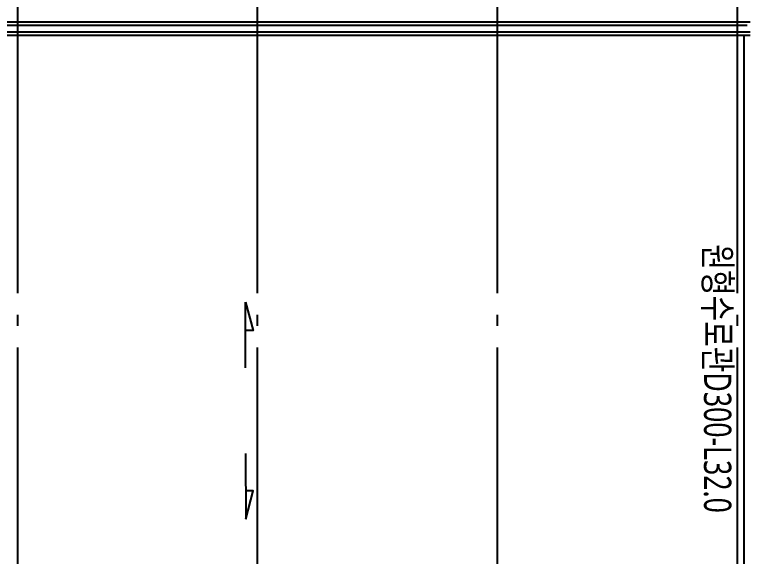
# Model space of a CAD drawing. Header units: millimetres. Extents: x 252222657 to 254795153, y 504225591 to 504550014.
# Drawn here: x 252501580 to 252535302, y 504315442 to 504340287 of the extents above; entities that cross this region are included whole.
import ezdxf

# ---------------------------------------------------------------- set-up
doc = ezdxf.new("R2010")
doc.units = ezdxf.units.MM
doc.linetypes.add('CEN', pattern=[35, 30, -2, 1, -2])
for name, color, linetype in [('1-계획-우수관로', 3, 'Continuous'), ('1-계획-우수문자', 2, 'Continuous'), ('4A.TEC CEN', 1, 'CEN')]:
    doc.layers.add(name, color=color, linetype=linetype)
doc.styles.add('GHS', font='malgun.ttf')
doc.styles.get("Standard").update_dxf_attribs({"font": ''})
doc.styles.get('Standard').set_extended_font_data('Dotum')
doc.linetypes.add('CDU002', pattern='A,0.9,[122,KHCLINE.shx,S=0.006,R=0,X=0,Y=0],-0.2,["U2",Standard,S=0.2,R=0,X=0.15,Y=-0.1],-0.45,-0.2', length=1.75)

msp = doc.modelspace()

# ---------------------------------------------------------------- linework, layer by layer
at = {"linetype": 'Continuous', "elevation": 3333.33}
for points in [[(252512167.38, 504324089.6), (252512166.98, 504327102.63)], [(252512166.98, 504327102.63), (252512515.38, 504325798.53), (252512167.15, 504325798.49)], [(252512167.89, 504320152.93), (252512168.29, 504317139.91)], [(252512168.29, 504317139.91), (252512516.34, 504318444.09), (252512168.12, 504318444.05)]]:
    msp.add_lwpolyline(points, dxfattribs=at)
at = {"layer": '1-계획-우수관로', "linetype": 'Continuous', "ltscale": 3000, "elevation": 3333.33}
for points in [[(252535302.12, 504339937.44), (252422502.12, 504339937.44)], [(252535302.12, 504339337.44), (252423102.12, 504339337.44)]]:
    msp.add_lwpolyline(points, dxfattribs=at)
at = {"layer": '1-계획-우수관로', "color": 1, "linetype": 'Continuous', "ltscale": 3000, "elevation": 3333.33}
for points in [[(252535152.12, 504339787.44), (252422652.12, 504339787.44)], [(252535302.12, 504339487.44), (252422952.12, 504339487.44)]]:
    msp.add_lwpolyline(points, dxfattribs=at)
at = {"layer": '1-계획-우수관로', "color": 0, "linetype": 'CDU002', "ltscale": 3000, "elevation": 3333.33}
msp.add_lwpolyline([(252535002.12, 504339337.44), (252535002.2, 504306917.44)], dxfattribs=at)
at = {"layer": '4A.TEC CEN', "color": 250, "ltscale": 500, "elevation": -6666.22}
for points in [[(252501702.12, 504517518.37), (252501702.12, 504244114.16)], [(252512702.12, 504517518.37), (252512702.12, 504244114.16)], [(252523702.12, 504517518.37), (252523702.12, 504244114.16)], [(252534702.12, 504517518.37), (252534702.12, 504244114.16)]]:
    msp.add_lwpolyline(points, dxfattribs=at)

# ---------------------------------------------------------------- texts
at = {"layer": '1-계획-우수문자', "color": 2, "style": 'GHS', "width": 0.75}
msp.add_text('원형수로관D300-L32.0', height=1250, rotation=270, dxfattribs=at).set_placement((252533181.2, 504329759.84, 3333.33))

doc.saveas('drawing.dxf')
